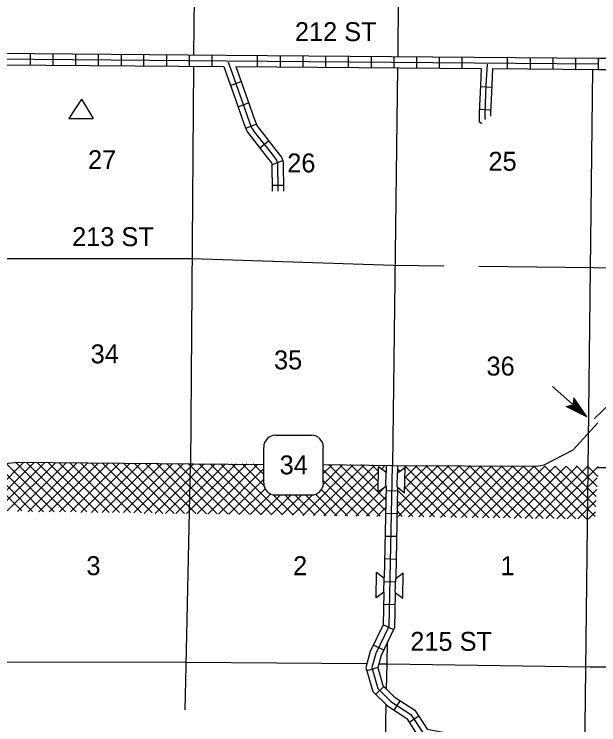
# Model space of a CAD drawing. Extents: x 1114317 to 1552118, y 15990191 to 16382059.
# Drawn here: x 1451372 to 1466802, y 16079752 to 16098510 of the extents above; entities that cross this region are included whole.
import ezdxf

# ---------------------------------------------------------------- set-up
doc = ezdxf.new("R2010")
doc.units = 0
for name, color, linetype in [('L13', 7, 'Continuous'), ('L14', 7, 'Continuous'), ('L18', 7, 'Continuous'), ('L2', 7, 'Continuous'), ('L28', 7, 'Continuous'), ('L3', 7, 'Continuous'), ('L30', 7, 'Continuous'), ('L35', 7, 'Continuous'), ('L37', 7, 'Continuous'), ('L50', 7, 'Continuous'), ('L8', 7, 'Continuous')]:
    doc.layers.add(name, color=color, linetype=linetype)

msp = doc.modelspace()

# ---------------------------------------------------------------- linework, layer by layer
at = {"layer": 'L13'}
for p, q in [((1456229, 16113116), (1456108, 16097436)), ((1461591, 16110479), (1461498, 16097393)), ((1456108, 16097135), (1456023, 16086600)), ((1461489, 16097094), (1461361, 16086600)), ((1451140, 16092059), (1456071, 16092059)), ((1456071, 16092059), (1461382, 16091885)), ((1461382, 16091885), (1462715, 16091869)), ((1463640, 16091860), (1466678, 16091827)), ((1455907, 16081304), (1456023, 16086600)), ((1461214, 16081367), (1461229, 16081940)), ((1450981, 16081410), (1455907, 16081404)), ((1455886, 16080150), (1455907, 16081304)), ((1455907, 16081404), (1460682, 16081367)), ((1460996, 16081362), (1461229, 16081362)), ((1461202, 16080687), (1461214, 16081367)), ((1461229, 16081362), (1466578, 16081278)), ((1461113, 16076029), (1461188, 16080289))]:
    msp.add_line(p, q, dxfattribs=at)
at = {"layer": 'L18'}
for p, q in [((1460981, 16085892), (1460986, 16086563)), ((1461187, 16086410), (1460986, 16086563)), ((1461488, 16086404), (1461689, 16086542)), ((1461678, 16085876), (1461689, 16086542)), ((1461182, 16086045), (1461187, 16086410)), ((1461483, 16086035), (1461488, 16086404)), ((1461182, 16086045), (1460981, 16085892)), ((1461483, 16086035), (1461678, 16085876)), ((1460928, 16083104), (1460939, 16083770)), ((1461140, 16083617), (1460939, 16083770)), ((1461441, 16083611), (1461636, 16083759)), ((1461631, 16083094), (1461636, 16083759)), ((1461129, 16083252), (1461140, 16083617)), ((1461430, 16083242), (1461441, 16083611)), ((1461129, 16083252), (1460928, 16083104)), ((1461430, 16083242), (1461631, 16083094))]:
    msp.add_line(p, q, dxfattribs=at)
at = {"layer": 'L2'}
msp.add_lwpolyline([(1466636, 16097056), (1466331, 16070673)], dxfattribs=at)
at = {"layer": 'L28'}
for p, q in [((1466488, 16087878), (1465580, 16088685)), ((1466145, 16088379), (1466124, 16088200)), ((1466488, 16087878), (1466145, 16088379)), ((1465939, 16088152), (1466124, 16088200)), ((1466214, 16088136), (1466140, 16088221)), ((1466155, 16088179), (1466140, 16088210)), ((1466287, 16088078), (1466145, 16088242)), ((1466446, 16087925), (1466155, 16088337)), ((1466398, 16087967), (1466155, 16088321)), ((1466340, 16088020), (1466155, 16088284)), ((1466488, 16087878), (1465939, 16088152)), ((1466404, 16087925), (1465981, 16088142)), ((1466372, 16087967), (1465997, 16088152)), ((1466303, 16088010), (1466029, 16088168)), ((1466272, 16088062), (1466066, 16088179)), ((1466182, 16088126), (1466082, 16088184)), ((1466155, 16088142), (1466113, 16088184)), ((1466287, 16088052), (1466171, 16088163)), ((1466256, 16088084), (1466171, 16088163))]:
    msp.add_line(p, q, dxfattribs=at)
at = {"layer": 'L3'}
for p, q in [((1459223, 16087392), (1458273, 16087392)), ((1457956, 16087075), (1457956, 16086135)), ((1459529, 16086135), (1459529, 16087075)), ((1458273, 16085818), (1459223, 16085818))]:
    msp.add_line(p, q, dxfattribs=at)
for points in [[(1459529, 16086621), (1461346, 16086600), (1465163, 16086579), (1465363, 16086610), (1466124, 16087012), (1466778, 16087719)], [(1444070, 16086484), (1444883, 16086426), (1446604, 16085671), (1446990, 16085660), (1447396, 16085702), (1450770, 16086584), (1451129, 16086653), (1451472, 16086684), (1457956, 16086626)]]:
    msp.add_lwpolyline(points, dxfattribs=at)
for centre, start, end in [((1458272, 16087079), 90.0011, 180.0011), ((1459217, 16087079), 0.0011, 90.0011), ((1458272, 16086134), 180.0011, 270.0011), ((1459217, 16086134), 270.0011, 0.0011)]:
    msp.add_arc(centre, 315, start, end, dxfattribs=at)
at = {"layer": 'L35'}
for p, q in [((1453146, 16096268), (1452813, 16095761)), ((1453146, 16096268), (1453457, 16095761)), ((1452813, 16095761), (1453457, 16095761))]:
    msp.add_line(p, q, dxfattribs=at)
at = {"layer": 'L37'}
for points in [[(1451573, 16085396), (1450274, 16086690)], [(1450348, 16085401), (1451615, 16086679)], [(1450622, 16085396), (1451895, 16086679)], [(1451858, 16085385), (1450682, 16086561)], [(1450897, 16085396), (1452180, 16086679)], [(1452148, 16085375), (1450912, 16086611)], [(1452428, 16085375), (1451153, 16086655)], [(1451182, 16085396), (1452465, 16086668)], [(1452724, 16085370), (1451404, 16086684)], [(1451456, 16085385), (1452745, 16086668)], [(1453003, 16085370), (1451699, 16086679)], [(1451736, 16085375), (1453024, 16086668)], [(1453288, 16085370), (1451979, 16086679)], [(1452021, 16085375), (1453304, 16086658)], [(1453579, 16085359), (1452264, 16086679)], [(1452296, 16085370), (1453589, 16086658)], [(1453875, 16085354), (1452549, 16086679)], [(1452570, 16085370), (1453864, 16086658)], [(1454154, 16085354), (1452829, 16086679)], [(1452856, 16085370), (1454149, 16086658)], [(1454439, 16085354), (1453120, 16086668)], [(1453130, 16085359), (1454429, 16086658)], [(1454730, 16085343), (1453405, 16086668)], [(1453415, 16085359), (1454703, 16086653)], [(1455015, 16085343), (1453690, 16086668)], [(1453690, 16085354), (1454989, 16086653)], [(1455295, 16085333), (1453970, 16086658)], [(1453970, 16085354), (1455274, 16086653)], [(1455590, 16085327), (1454255, 16086658)], [(1454255, 16085354), (1455548, 16086642)], [(1454529, 16085343), (1455828, 16086642)], [(1455870, 16085327), (1454540, 16086658)], [(1454804, 16085333), (1456108, 16086637)], [(1456166, 16085327), (1454830, 16086658)], [(1455089, 16085333), (1456388, 16086637)], [(1456446, 16085317), (1455115, 16086658)], [(1455363, 16085327), (1456673, 16086637)], [(1456731, 16085317), (1455395, 16086653)], [(1455638, 16085327), (1456947, 16086637)], [(1457021, 16085312), (1455680, 16086653)], [(1455923, 16085327), (1457233, 16086637)], [(1457312, 16085312), (1455965, 16086653)], [(1456203, 16085317), (1457512, 16086637)], [(1457586, 16085312), (1456256, 16086642)], [(1456483, 16085312), (1457797, 16086626)], [(1457882, 16085301), (1456541, 16086642)], [(1456763, 16085312), (1457956, 16086510)], [(1458172, 16085296), (1456821, 16086642)], [(1458457, 16085296), (1457106, 16086637)], [(1457964, 16086070), (1457391, 16086637)], [(1457956, 16086369), (1457681, 16086637)], [(1458991, 16085275), (1460321, 16086610)], [(1459271, 16085275), (1460606, 16086610)], [(1459529, 16086382), (1459763, 16086618)], [(1459530, 16086099), (1460036, 16086610)], [(1459545, 16085269), (1460881, 16086600)], [(1461029, 16085259), (1459672, 16086621)], [(1461175, 16085408), (1459962, 16086621)], [(1461180, 16085688), (1460247, 16086621)], [(1460983, 16086170), (1460532, 16086621)], [(1460986, 16086437), (1460812, 16086610)], [(1461064, 16086503), (1461163, 16086602)], [(1461478, 16085507), (1462565, 16086595)], [(1461548, 16086445), (1461488, 16086505)], [(1461504, 16085253), (1462845, 16086595)], [(1461629, 16086501), (1461726, 16086598)], [(1463046, 16085227), (1461673, 16086600)], [(1461680, 16085995), (1462280, 16086595)], [(1461684, 16086274), (1462006, 16086595)], [(1461778, 16085243), (1463120, 16086584)], [(1463331, 16085227), (1461953, 16086600)], [(1462053, 16085238), (1463405, 16086584)], [(1463616, 16085227), (1462238, 16086595)], [(1462338, 16085238), (1463690, 16086579)], [(1463906, 16085216), (1462523, 16086595)], [(1462623, 16085227), (1463970, 16086579)], [(1464186, 16085211), (1462803, 16086595)], [(1462898, 16085227), (1464244, 16086579)], [(1464471, 16085211), (1463098, 16086595)], [(1463178, 16085227), (1464529, 16086579)], [(1464762, 16085211), (1463378, 16086595)], [(1463457, 16085216), (1464814, 16086579)], [(1465057, 16085201), (1463663, 16086584)], [(1463732, 16085211), (1465094, 16086579)], [(1465337, 16085201), (1463948, 16086584)], [(1464012, 16085211), (1465379, 16086579)], [(1465622, 16085195), (1464228, 16086584)], [(1464286, 16085211), (1465654, 16086579)], [(1465913, 16085185), (1464524, 16086579)], [(1464572, 16085201), (1465939, 16086579)], [(1466198, 16085185), (1464804, 16086579)], [(1464857, 16085201), (1466229, 16086579)], [(1466478, 16085185), (1465089, 16086579)], [(1465131, 16085195), (1466514, 16086579)], [(1466705, 16085253), (1465374, 16086579)], [(1465411, 16085195), (1466789, 16086568)], [(1466720, 16085512), (1465654, 16086579)], [(1466736, 16085776), (1465939, 16086579)], [(1466757, 16086045), (1466214, 16086584)], [(1466773, 16086309), (1466499, 16086584)], [(1460749, 16085259), (1459529, 16086478)], [(1459830, 16085269), (1460985, 16086425)], [(1457037, 16085312), (1457956, 16086230)], [(1460464, 16085269), (1459529, 16086198)], [(1460105, 16085269), (1460983, 16086142)], [(1462755, 16085238), (1461685, 16086308)], [(1465691, 16085185), (1466763, 16086267)], [(1457312, 16085301), (1457999, 16085977)], [(1460173, 16085269), (1459479, 16085958)], [(1460390, 16085259), (1461133, 16086008)], [(1462180, 16085243), (1461486, 16085947)], [(1462470, 16085238), (1461681, 16086027)], [(1465965, 16085185), (1466747, 16085966)], [(1457597, 16085301), (1458147, 16085845)], [(1457871, 16085296), (1458400, 16085818)], [(1458156, 16085296), (1458679, 16085818)], [(1458737, 16085296), (1458207, 16085826)], [(1458436, 16085296), (1458965, 16085818)], [(1459028, 16085285), (1458512, 16085818)], [(1458716, 16085285), (1459246, 16085820)], [(1459313, 16085285), (1458780, 16085818)], [(1459603, 16085275), (1459065, 16085818)], [(1459888, 16085269), (1459325, 16085838)], [(1460670, 16085259), (1461182, 16085766)], [(1461895, 16085253), (1461481, 16085667)], [(1466245, 16085185), (1466731, 16085671)], [(1460944, 16085253), (1461177, 16085492)], [(1461615, 16085253), (1461476, 16085399)], [(1466520, 16085180), (1466715, 16085370)]]:
    msp.add_lwpolyline(points, dxfattribs=at)
at = {"layer": 'L50'}
for p, q in [((1466789, 16097350), (1467803, 16097345)), ((1466789, 16097054), (1467803, 16097044)), ((1466678, 16091827), (1467787, 16091801)), ((1466747, 16086542), (1467739, 16086542)), ((1466578, 16081278), (1467666, 16081283))]:
    msp.add_line(p, q, dxfattribs=at)
msp.add_lwpolyline([(1466678, 16087825), (1467586, 16088696), (1468721, 16088717)], dxfattribs=at)
at = {"layer": 'L8'}
for p, q in [((1451789, 16097466), (1451789, 16097171)), ((1452391, 16097466), (1452391, 16097171)), ((1452988, 16097461), (1452988, 16097160)), ((1453589, 16097450), (1453589, 16097149)), ((1454191, 16097450), (1454191, 16097149)), ((1454788, 16097445), (1454788, 16097144)), ((1455390, 16097445), (1455390, 16097144)), ((1455986, 16097435), (1455986, 16097134)), ((1456588, 16097429), (1456588, 16097128)), ((1457787, 16097419), (1457787, 16097118)), ((1458389, 16097419), (1458389, 16097118)), ((1458991, 16097408), (1458991, 16097112)), ((1459587, 16097408), (1459587, 16097112)), ((1460189, 16097403), (1460189, 16097102)), ((1460791, 16097392), (1460791, 16097091)), ((1461388, 16097392), (1461388, 16097091)), ((1461990, 16097387), (1461990, 16097086)), ((1462586, 16097387), (1462586, 16097086)), ((1463188, 16097376), (1463188, 16097075)), ((1464387, 16097371), (1464387, 16097070)), ((1464989, 16097371), (1464989, 16097070)), ((1465591, 16097361), (1465591, 16097060)), ((1466187, 16097361), (1466187, 16097060)), ((1466789, 16097350), (1466789, 16097054)), ((1457078, 16096628), (1457359, 16096729)), ((1463674, 16096598), (1463972, 16096584)), ((1457278, 16096067), (1457559, 16096166)), ((1463647, 16096002), (1463945, 16095988)), ((1457483, 16095500), (1457760, 16095611)), ((1457854, 16094982), (1458088, 16095167)), ((1458181, 16094540), (1458459, 16094648)), ((1458180, 16093997), (1458478, 16093999)), ((1461483, 16085919), (1461185, 16085929)), ((1461472, 16085317), (1461171, 16085327)), ((1461462, 16084720), (1461166, 16084725)), ((1461446, 16084118), (1461145, 16084129)), ((1461441, 16083516), (1461140, 16083527)), ((1461419, 16082920), (1461124, 16082925)), ((1461388, 16082260), (1461113, 16082392)), ((1461124, 16081721), (1460854, 16081853)), ((1460971, 16081262), (1460680, 16081177)), ((1461124, 16080765), (1460916, 16080557)), ((1461557, 16080396), (1461388, 16080142)), ((1462053, 16079979), (1461794, 16079810))]:
    msp.add_line(p, q, dxfattribs=at)
for points in [[(1429867, 16096500), (1430575, 16097635), (1432438, 16097593), (1440332, 16097445), (1445474, 16097350), (1450881, 16097329), (1456963, 16097276), (1466789, 16097202)], [(1446841, 16097498), (1450881, 16097477), (1456963, 16097429), (1466789, 16097350)], [(1457021, 16097242), (1457122, 16096950), (1457334, 16096359), (1457573, 16095678), (1457638, 16095513), (1457659, 16095476), (1457709, 16095407), (1458172, 16094820), (1458295, 16094658), (1458325, 16094582), (1458330, 16093840)], [(1451029, 16097176), (1456901, 16097129)], [(1456901, 16097129), (1456980, 16096901), (1457192, 16096308), (1457432, 16095625), (1457503, 16095448), (1457533, 16095395), (1457589, 16095317), (1458053, 16094728), (1458163, 16094584), (1458175, 16094553), (1458180, 16093839)], [(1457218, 16097126), (1463698, 16097078)], [(1457218, 16097126), (1457475, 16096409), (1457713, 16095731), (1457774, 16095578), (1457786, 16095557), (1457829, 16095498), (1458290, 16094912), (1458427, 16094732), (1458475, 16094610), (1458480, 16093841)], [(1463698, 16097078), (1463676, 16096640), (1463642, 16095908), (1463647, 16095679), (1463716, 16095621)], [(1463854, 16097187), (1463825, 16096633), (1463792, 16095906), (1463795, 16095750), (1463813, 16095735)], [(1463998, 16097075), (1463975, 16096626), (1463942, 16095905), (1463944, 16095821)], [(1463998, 16097075), (1466789, 16097054)], [(1461346, 16086600), (1461261, 16082349), (1460913, 16081637), (1460812, 16081267), (1460971, 16080713), (1461314, 16080369), (1461837, 16080026), (1462180, 16079503), (1462671, 16079408), (1462887, 16079218), (1462956, 16078785), (1463447, 16078078), (1463822, 16077919), (1464719, 16077027), (1464872, 16076837), (1464746, 16076003), (1462581, 16072750), (1462644, 16070063), (1462090, 16068759), (1461314, 16068109), (1460849, 16067644)], [(1461187, 16086602), (1461187, 16086410)], [(1461488, 16086599), (1461488, 16086404)], [(1461188, 16086050), (1461140, 16083627)], [(1461488, 16086031), (1461441, 16083627)], [(1461129, 16083242), (1461113, 16082386), (1460770, 16081684), (1460654, 16081267), (1460839, 16080633), (1461224, 16080253), (1461731, 16079921), (1462090, 16079366), (1462607, 16079271), (1462745, 16079144), (1462813, 16078727), (1463347, 16077951), (1463737, 16077793), (1464070, 16077471)], [(1461430, 16083226), (1461414, 16082318), (1461055, 16081584), (1460971, 16081267), (1461103, 16080787), (1461404, 16080486), (1461947, 16080137), (1462269, 16079635), (1462739, 16079551), (1463030, 16079292), (1463098, 16078843), (1463547, 16078199), (1463906, 16078041), (1464271, 16077677)]]:
    msp.add_lwpolyline(points, dxfattribs=at)

# ---------------------------------------------------------------- texts
at = {"layer": 'L14'}
for s, p in [('27', (1453320, 16094420)), ('26', (1458579, 16094334)), ('25', (1463890, 16094377)), ('34', (1453389, 16089293)), ('35', (1458230, 16089134)), ('36', (1463838, 16088971)), ('3', (1453278, 16083701)), ('2', (1458732, 16083701)), ('1', (1464207, 16083701))]:
    msp.add_text(s, height=500, rotation=0, dxfattribs=at).set_placement(p)
at = {"layer": 'L3'}
msp.add_text('34', height=500, rotation=0, dxfattribs=at).set_placement((1458378, 16086362))
at = {"layer": 'L30'}
for s, p in [('212 ST', (1458782, 16097799)), ('213 ST', (1452900, 16092387)), ('215 ST', (1461827, 16081704))]:
    msp.add_text(s, height=500, rotation=0, dxfattribs=at).set_placement(p)

doc.saveas('drawing.dxf')
